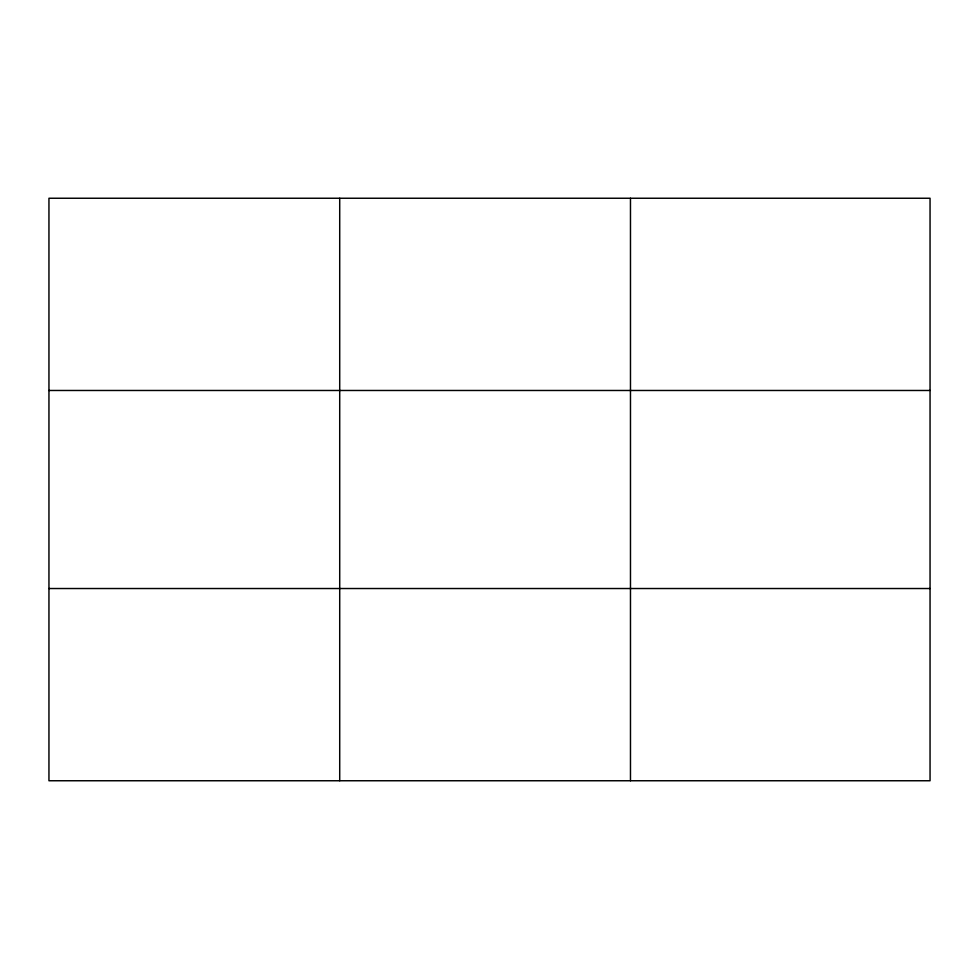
<?xml version="1.0" encoding="UTF-8"?>
<svg xmlns="http://www.w3.org/2000/svg" width="979" height="979" viewBox="0 0 979 979"><rect width="100%" height="100%" fill="white"/><g stroke="black" fill="none" stroke-linecap="round" stroke-linejoin="round"><path stroke-width="1.47" d="M339.713 780.752L339.713 198.247M630.476 780.752L630.476 198.247M930.05 390.474L930.05 198.247L48.95 198.247L48.95 780.752L930.05 780.752L930.05 390.474L48.95 390.474M48.95 588.526L930.05 588.526"/></g></svg>
